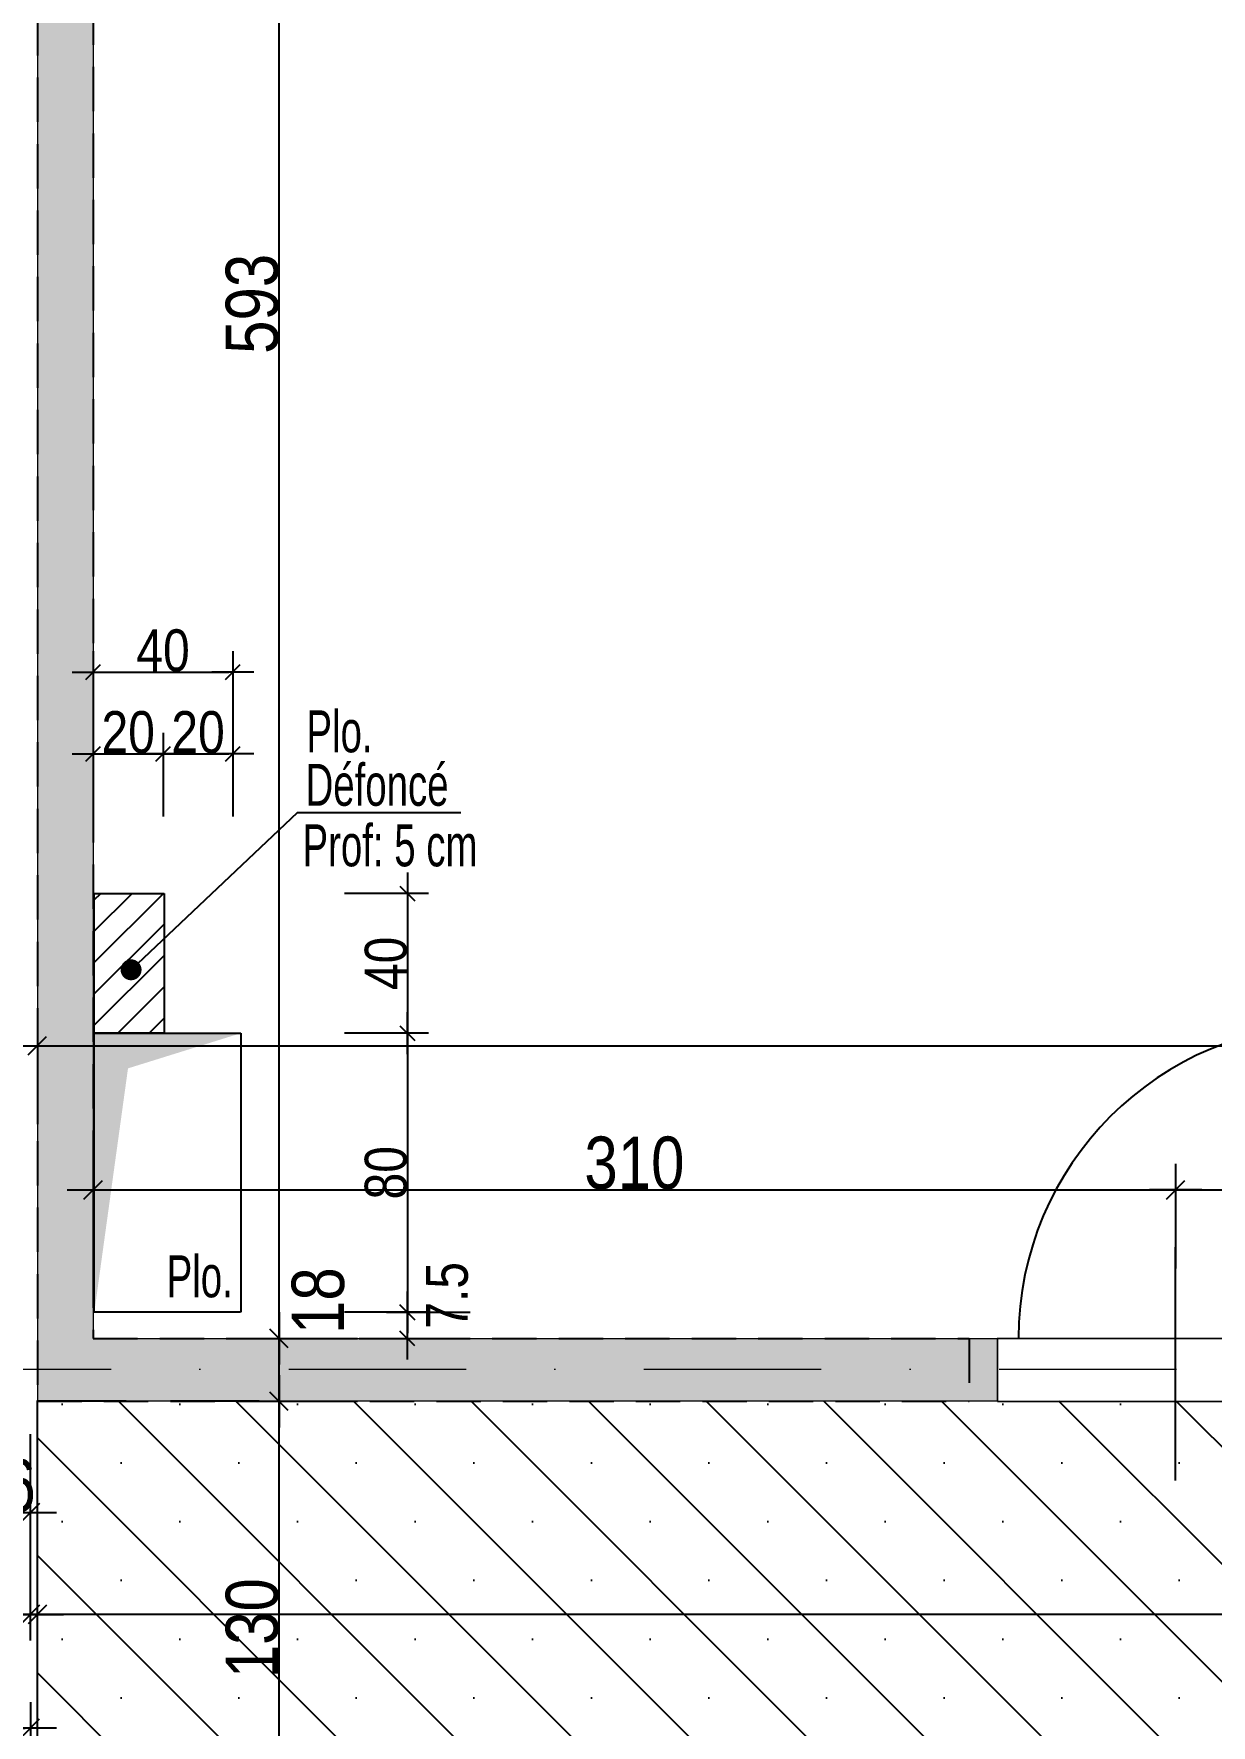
# Model space of a CAD drawing. Header units: millimetres. Extents: x 0 to 26991, y -21919 to -4.
# Drawn here: x 21308.7 to 21646, y -19236.8 to -18752.1 of the extents above; entities that cross this region are included whole.
import ezdxf
from ezdxf.enums import TextEntityAlignment as Align

# ---------------------------------------------------------------- set-up
doc = ezdxf.new("R2010")
doc.units = ezdxf.units.MM
doc.linetypes.add('CACHEX2', pattern=[19.05, 12.7, -6.35])
doc.linetypes.add('TIRETPTX2', pattern=[50.8, 25.4, -12.7, 0, -12.7])
for name, color, linetype in [('01_cote_gen', 4, 'Continuous'), ('01_linteaux', 2, 'Continuous'), ('01_murs_sup', 2, 'CACHEX2'), ('01_poch_murs', 253, 'Continuous'), ('01_resv', 32, 'Continuous'), ('01_texte', 230, 'Continuous'), ('AA_COTES', 2, 'Continuous')]:
    doc.layers.add(name, color=color, linetype=linetype)
doc.layers.add('01_murs_coup', color=5, linetype='Continuous', lineweight=60)
doc.layers.add('01_tram_axes', color=2, linetype='TIRETPTX2', lineweight=9)
doc.styles.add('ARIAL NA', font='ARIALN.TTF')
doc.styles.add('STYLE2', font='ARIALN.TTF')
doc.dimstyles.new('JB50', dxfattribs={"dimscale": 0.1, "dimtxt": 150, "dimasz": 15, "dimexe": 0.1, "dimexo": 0.1, "dimgap": 0.09, "dimtad": 1, "dimdec": 1, "dimdsep": 46, "dimtxsty": 'STYLE2', "dimblk1": 'BOND_G', "dimblk2": 'BOND_D', "dimsah": 1, "dimcen": 1.5, "dimdle": 0.01, "dimse1": 1, "dimse2": 1, "dimclrd": 4, "dimclre": 2, "dimclrt": 6, "dimazin": 2, "dimtfac": 2.333333, "dimtdec": 1, "dimtix": 1, "dimtmove": 2, "dimatfit": 3, "dimldrblk": 'BOND_G', "dimfxl": 1, "dimtolj": 1, "dimtzin": 0, "dimarcsym": 0})
doc.dimstyles.new('JB50res', dxfattribs={"dimscale": 0.1, "dimtxt": 120, "dimasz": 12, "dimexe": 0.1, "dimexo": 0.1, "dimgap": 0.09, "dimtad": 1, "dimdec": 1, "dimdsep": 46, "dimtxsty": 'STYLE2', "dimblk1": 'BOND_G', "dimblk2": 'BOND_D', "dimsah": 1, "dimcen": 1.5, "dimdle": 0.01, "dimse1": 1, "dimse2": 1, "dimclrd": 4, "dimclre": 2, "dimclrt": 6, "dimazin": 2, "dimtfac": 2.333333, "dimtdec": 1, "dimtix": 1, "dimtmove": 2, "dimatfit": 3, "dimldrblk": 'BOND_G', "dimfxl": 1, "dimtolj": 1, "dimtzin": 0, "dimarcsym": 0})

# ---------------------------------------------------------------- blocks, each defined once
blk = doc.blocks.new('BOND_G')
at = {"layer": 'AA_COTES', "color": 0}
for p, q in [((0, -5), (0, 15)), ((5, 0), (-5, 0)), ((1.77, 1.77), (-1.77, -1.77))]:
    blk.add_line(p, q, dxfattribs=at)
blk = doc.blocks.new('BOND_D')
at = {"layer": 'AA_COTES', "color": 0}
for p, q in [((0, 5), (0, -15)), ((5, 0), (-5, 0)), ((-1.77, -1.77), (1.77, 1.77))]:
    blk.add_line(p, q, dxfattribs=at)
blk = doc.blocks.new('*D1631')
at = {"layer": '01_cote_gen', "color": 4, "lineweight": -2, "transparency": 16777216}
for p, q in [((21290.24, -19175.88), (21288.74, -19175.88)), ((21291.74, -19175.88), (21307.74, -19175.88)), ((21309.24, -19175.88), (21310.74, -19175.88))]:
    blk.add_line(p, q, dxfattribs=at)
at = {"layer": 'Defpoints', "color": 0, "transparency": 16777216}
for p in [(21307.74, -19040.47), (21291.74, -19044.06), (21307.74, -19175.88)]:
    blk.add_point(p, dxfattribs=at)
at = {"layer": '01_cote_gen', "color": 4, "lineweight": -2, "transparency": 16777216, "xscale": 1.5, "yscale": 1.5, "zscale": 1.5}
blk.add_blockref('BOND_G', (21291.74, -19175.88), dxfattribs=at)
at = {"layer": '01_cote_gen', "color": 4, "lineweight": -2, "transparency": 16777216, "xscale": 1.5, "yscale": 1.5, "zscale": 1.5, "rotation": 180}
blk.add_blockref('BOND_D', (21307.74, -19175.88), dxfattribs=at)
at = {"layer": '01_cote_gen', "color": 6, "transparency": 16777216, "insert": (21299.74, -19168.21), "char_height": 15, "attachment_point": 5, "style": 'STYLE2'}
blk.add_mtext('\\A1;16', dxfattribs=at)
blk = doc.blocks.new('*D1647')
at = {"layer": '01_cote_gen', "color": 4, "lineweight": -2, "transparency": 16777216}
blk.add_line((21306.24, -19205.07), (20604.24, -19205.07), dxfattribs=at)
at = {"layer": 'Defpoints', "color": 0, "transparency": 16777216}
for p in [(20602.74, -19156.63), (21307.74, -19183.38), (20602.74, -19205.07)]:
    blk.add_point(p, dxfattribs=at)
at = {"layer": '01_cote_gen', "color": 4, "lineweight": -2, "transparency": 16777216, "xscale": 1.5, "yscale": 1.5, "zscale": 1.5, "rotation": 180}
blk.add_blockref('BOND_D', (20602.74, -19205.07), dxfattribs=at)
at = {"layer": '01_cote_gen', "color": 4, "lineweight": -2, "transparency": 16777216, "xscale": 1.5, "yscale": 1.5, "zscale": 1.5}
blk.add_blockref('BOND_G', (21307.74, -19205.07), dxfattribs=at)
at = {"layer": '01_cote_gen', "color": 6, "transparency": 16777216, "insert": (20955.24, -19197.4), "char_height": 15, "attachment_point": 5, "style": 'STYLE2'}
blk.add_mtext('\\A1;705', dxfattribs=at)
blk = doc.blocks.new('*D1677')
at = {"layer": '01_cote_gen', "color": 4, "lineweight": -2, "transparency": 16777216}
blk.add_line((20688.24, -19237.66), (21306.24, -19237.66), dxfattribs=at)
at = {"layer": 'Defpoints', "color": 0, "transparency": 16777216}
for p in [(21307.74, -19237.66), (21307.74, -19255.44), (20686.74, -19288.96)]:
    blk.add_point(p, dxfattribs=at)
at = {"layer": '01_cote_gen', "color": 4, "lineweight": -2, "transparency": 16777216, "xscale": 1.5, "yscale": 1.5, "zscale": 1.5, "rotation": 180}
blk.add_blockref('BOND_G', (20686.74, -19237.66), dxfattribs=at)
at = {"layer": '01_cote_gen', "color": 4, "lineweight": -2, "transparency": 16777216, "xscale": 1.5, "yscale": 1.5, "zscale": 1.5}
blk.add_blockref('BOND_D', (21307.74, -19237.66), dxfattribs=at)
at = {"layer": '01_cote_gen', "color": 6, "transparency": 16777216, "insert": (20997.24, -19229.99), "char_height": 15, "attachment_point": 5, "style": 'STYLE2'}
blk.add_mtext('\\A1;621', dxfattribs=at)
blk = doc.blocks.new('*D3486')
at = {"layer": '01_cote_gen', "color": 4, "lineweight": -2, "ltscale": 0.1, "transparency": 16777216}
blk.add_line((21311.24, -19042.07), (22741.24, -19042.07), dxfattribs=at)
at = {"layer": 'Defpoints', "color": 0, "ltscale": 0.1, "transparency": 16777216}
for p in [(22742.74, -19042.07), (21309.74, -19063.08), (22742.74, -19090.99)]:
    blk.add_point(p, dxfattribs=at)
at = {"layer": '01_cote_gen', "color": 4, "lineweight": -2, "ltscale": 0.1, "transparency": 16777216, "xscale": 1.5, "yscale": 1.5, "zscale": 1.5, "rotation": 180}
blk.add_blockref('BOND_G', (21309.74, -19042.07), dxfattribs=at)
at = {"layer": '01_cote_gen', "color": 4, "lineweight": -2, "ltscale": 0.1, "transparency": 16777216, "xscale": 1.5, "yscale": 1.5, "zscale": 1.5}
blk.add_blockref('BOND_D', (22742.74, -19042.07), dxfattribs=at)
at = {"layer": '01_cote_gen', "color": 6, "ltscale": 0.1, "transparency": 16777216, "insert": (22026.24, -19034.4), "char_height": 15, "attachment_point": 5, "style": 'STYLE2'}
blk.add_mtext('\\A1;1433', dxfattribs=at)
blk = doc.blocks.new('*D3487')
at = {"layer": '01_cote_gen', "color": 4, "lineweight": -2, "ltscale": 0.1, "transparency": 16777216}
blk.add_line((22759.24, -19205.07), (21311.24, -19205.07), dxfattribs=at)
at = {"layer": 'Defpoints', "color": 0, "ltscale": 0.1, "transparency": 16777216}
for p in [(22760.74, -19173.29), (21309.74, -19178.29), (21309.74, -19205.07)]:
    blk.add_point(p, dxfattribs=at)
at = {"layer": '01_cote_gen', "color": 4, "lineweight": -2, "ltscale": 0.1, "transparency": 16777216, "xscale": 1.5, "yscale": 1.5, "zscale": 1.5, "rotation": 180}
blk.add_blockref('BOND_D', (21309.74, -19205.07), dxfattribs=at)
at = {"layer": '01_cote_gen', "color": 4, "lineweight": -2, "ltscale": 0.1, "transparency": 16777216, "xscale": 1.5, "yscale": 1.5, "zscale": 1.5}
blk.add_blockref('BOND_G', (22760.74, -19205.07), dxfattribs=at)
at = {"layer": '01_cote_gen', "color": 6, "ltscale": 0.1, "transparency": 16777216, "insert": (22035.24, -19197.4), "char_height": 15, "attachment_point": 5, "style": 'STYLE2'}
blk.add_mtext('\\A1;1451', dxfattribs=at)
blk = doc.blocks.new('*D3492')
at = {"layer": '01_cote_gen', "color": 4, "lineweight": -2, "ltscale": 0.1, "transparency": 16777216}
blk.add_line((21327.24, -19083.38), (21634.28, -19083.38), dxfattribs=at)
at = {"layer": 'Defpoints', "color": 0, "ltscale": 0.1, "transparency": 16777216}
for p in [(21635.78, -19083.38), (21325.74, -19105.95), (21635.78, -19105.95)]:
    blk.add_point(p, dxfattribs=at)
at = {"layer": '01_cote_gen', "color": 4, "lineweight": -2, "ltscale": 0.1, "transparency": 16777216, "xscale": 1.5, "yscale": 1.5, "zscale": 1.5, "rotation": 180}
blk.add_blockref('BOND_G', (21325.74, -19083.38), dxfattribs=at)
at = {"layer": '01_cote_gen', "color": 4, "lineweight": -2, "ltscale": 0.1, "transparency": 16777216, "xscale": 1.5, "yscale": 1.5, "zscale": 1.5}
blk.add_blockref('BOND_D', (21635.78, -19083.38), dxfattribs=at)
at = {"layer": '01_cote_gen', "color": 6, "ltscale": 0.1, "transparency": 16777216, "insert": (21480.76, -19075.72), "char_height": 15, "attachment_point": 5, "style": 'STYLE2'}
blk.add_mtext('\\A1;310', dxfattribs=at)
blk = doc.blocks.new('*D3493')
at = {"layer": '01_cote_gen', "color": 4, "lineweight": -2, "ltscale": 0.1, "transparency": 16777216}
blk.add_line((21637.28, -19083.38), (22042.24, -19083.38), dxfattribs=at)
at = {"layer": 'Defpoints', "color": 0, "ltscale": 0.1, "transparency": 16777216}
for p in [(22043.74, -19083.38), (21635.78, -19090.88), (22043.74, -19090.88)]:
    blk.add_point(p, dxfattribs=at)
at = {"layer": '01_cote_gen', "color": 4, "lineweight": -2, "ltscale": 0.1, "transparency": 16777216, "xscale": 1.5, "yscale": 1.5, "zscale": 1.5, "rotation": 180}
blk.add_blockref('BOND_G', (21635.78, -19083.38), dxfattribs=at)
at = {"layer": '01_cote_gen', "color": 4, "lineweight": -2, "ltscale": 0.1, "transparency": 16777216, "xscale": 1.5, "yscale": 1.5, "zscale": 1.5}
blk.add_blockref('BOND_D', (22043.74, -19083.38), dxfattribs=at)
at = {"layer": '01_cote_gen', "color": 6, "ltscale": 0.1, "transparency": 16777216, "insert": (21839.76, -19075.72), "char_height": 15, "attachment_point": 5, "style": 'STYLE2'}
blk.add_mtext('\\A1;408', dxfattribs=at)
blk = doc.blocks.new('*D3527')
at = {"layer": '01_cote_gen', "color": 4, "lineweight": -2, "ltscale": 0.1, "transparency": 16777216}
blk.add_line((21378.97, -19272.5), (21378.97, -19145.48), dxfattribs=at)
at = {"layer": 'Defpoints', "color": 0, "ltscale": 0.1, "transparency": 16777216}
for p in [(21378.97, -19143.98), (21443.19, -19143.98), (21453.06, -19274)]:
    blk.add_point(p, dxfattribs=at)
at = {"layer": '01_cote_gen', "color": 4, "lineweight": -2, "ltscale": 0.1, "transparency": 16777216, "xscale": 1.5, "yscale": 1.5, "zscale": 1.5}
for name, p, rotation in [('BOND_D', (21378.97, -19143.98), 90), ('BOND_G', (21378.97, -19274), 270)]:
    blk.add_blockref(name, p, dxfattribs=dict(at, rotation=rotation))
at = {"layer": '01_cote_gen', "color": 6, "ltscale": 0.1, "transparency": 16777216, "insert": (21371.3, -19208.99), "char_height": 15, "attachment_point": 5, "rotation": 90, "style": 'STYLE2'}
blk.add_mtext('\\A1;130', dxfattribs=at)
blk = doc.blocks.new('*D3528')
at = {"layer": '01_cote_gen', "color": 4, "lineweight": -2, "ltscale": 0.1, "transparency": 16777216}
blk.add_line((21378.97, -19142.48), (21378.97, -19127.47), dxfattribs=at)
at = {"layer": 'Defpoints', "color": 0, "ltscale": 0.1, "transparency": 16777216}
for p in [(21378.97, -19125.97), (21455.26, -19125.97), (21443.19, -19143.98)]:
    blk.add_point(p, dxfattribs=at)
at = {"layer": '01_cote_gen', "color": 4, "lineweight": -2, "ltscale": 0.1, "transparency": 16777216, "xscale": 1.5, "yscale": 1.5, "zscale": 1.5}
for name, p, rotation in [('BOND_D', (21378.97, -19125.97), 90), ('BOND_G', (21378.97, -19143.98), 270)]:
    blk.add_blockref(name, p, dxfattribs=dict(at, rotation=rotation))
at = {"layer": '01_cote_gen', "color": 6, "ltscale": 0.1, "transparency": 16777216, "insert": (21390.2, -19115.13), "char_height": 15, "attachment_point": 5, "rotation": 90, "style": 'STYLE2'}
blk.add_mtext('\\A1;18', dxfattribs=at)
blk = doc.blocks.new('*D3529')
at = {"layer": '01_cote_gen', "color": 4, "lineweight": -2, "ltscale": 0.1, "transparency": 16777216}
blk.add_line((21378.97, -19124.47), (21378.97, -18534.48), dxfattribs=at)
at = {"layer": 'Defpoints', "color": 0, "ltscale": 0.1, "transparency": 16777216}
for p in [(21378.97, -18532.98), (21430.74, -18532.98), (21455.26, -19125.97)]:
    blk.add_point(p, dxfattribs=at)
at = {"layer": '01_cote_gen', "color": 4, "lineweight": -2, "ltscale": 0.1, "transparency": 16777216, "xscale": 1.5, "yscale": 1.5, "zscale": 1.5}
for name, p, rotation in [('BOND_D', (21378.97, -18532.98), 90), ('BOND_G', (21378.97, -19125.97), 270)]:
    blk.add_blockref(name, p, dxfattribs=dict(at, rotation=rotation))
at = {"layer": '01_cote_gen', "color": 6, "ltscale": 0.1, "transparency": 16777216, "insert": (21371.3, -18829.48), "char_height": 15, "attachment_point": 5, "rotation": 90, "style": 'STYLE2'}
blk.add_mtext('\\A1;593', dxfattribs=at)
blk = doc.blocks.new('*D3653')
at = {"layer": '01_resv', "color": 4, "lineweight": -2, "ltscale": 0.1, "transparency": 16777216}
blk.add_line((21415.74, -18999.68), (21415.74, -19037.28), dxfattribs=at)
at = {"layer": 'Defpoints', "color": 0, "ltscale": 0.1, "transparency": 16777216}
for p in [(21346.06, -18998.48), (21368.06, -19038.48), (21415.74, -19038.48)]:
    blk.add_point(p, dxfattribs=at)
at = {"layer": '01_resv', "color": 4, "lineweight": -2, "ltscale": 0.1, "transparency": 16777216, "xscale": 1.2, "yscale": 1.2, "zscale": 1.2}
for name, p, rotation in [('BOND_G', (21415.74, -18998.48), 90), ('BOND_D', (21415.74, -19038.48), 270)]:
    blk.add_blockref(name, p, dxfattribs=dict(at, rotation=rotation))
at = {"layer": '01_resv', "color": 6, "ltscale": 0.1, "transparency": 16777216, "insert": (21409.61, -19018.48), "char_height": 12, "attachment_point": 5, "rotation": 90, "style": 'STYLE2'}
blk.add_mtext('\\A1;40', dxfattribs=at)
blk = doc.blocks.new('*D3654')
at = {"layer": '01_resv', "color": 4, "lineweight": -2, "ltscale": 0.1, "transparency": 16777216}
blk.add_line((21415.74, -19039.68), (21415.74, -19117.28), dxfattribs=at)
at = {"layer": 'Defpoints', "color": 0, "ltscale": 0.1, "transparency": 16777216}
for p in [(21409.74, -19038.48), (21368.06, -19118.48), (21415.74, -19118.48)]:
    blk.add_point(p, dxfattribs=at)
at = {"layer": '01_resv', "color": 4, "lineweight": -2, "ltscale": 0.1, "transparency": 16777216, "xscale": 1.2, "yscale": 1.2, "zscale": 1.2}
for name, p, rotation in [('BOND_G', (21415.74, -19038.48), 90), ('BOND_D', (21415.74, -19118.48), 270)]:
    blk.add_blockref(name, p, dxfattribs=dict(at, rotation=rotation))
at = {"layer": '01_resv', "color": 6, "ltscale": 0.1, "transparency": 16777216, "insert": (21409.61, -19078.48), "char_height": 12, "attachment_point": 5, "rotation": 90, "style": 'STYLE2'}
blk.add_mtext('\\A1;80', dxfattribs=at)
blk = doc.blocks.new('*D3655')
at = {"layer": '01_resv', "color": 4, "lineweight": -2, "ltscale": 0.1, "transparency": 16777216}
blk.add_line((21415.74, -19124.78), (21415.74, -19119.68), dxfattribs=at)
at = {"layer": 'Defpoints', "color": 0, "ltscale": 0.1, "transparency": 16777216}
for p in [(21363.96, -19118.48), (21415.74, -19118.48), (21363.96, -19125.98)]:
    blk.add_point(p, dxfattribs=at)
at = {"layer": '01_resv', "color": 4, "lineweight": -2, "ltscale": 0.1, "transparency": 16777216, "xscale": 1.2, "yscale": 1.2, "zscale": 1.2}
for name, p, rotation in [('BOND_D', (21415.74, -19118.48), 90), ('BOND_G', (21415.74, -19125.98), 270)]:
    blk.add_blockref(name, p, dxfattribs=dict(at, rotation=rotation))
at = {"layer": '01_resv', "color": 6, "ltscale": 0.1, "transparency": 16777216, "insert": (21427.12, -19113.62), "char_height": 12, "attachment_point": 5, "rotation": 90, "style": 'STYLE2'}
blk.add_mtext('\\A1;7.5', dxfattribs=at)
blk = doc.blocks.new('*D3656')
at = {"layer": '01_cote_gen', "color": 4, "lineweight": -2, "transparency": 16777216}
blk.add_line((21326.94, -18935), (21364.56, -18935), dxfattribs=at)
at = {"layer": 'Defpoints', "color": 0, "transparency": 16777216}
for p in [(21365.76, -18935), (21325.74, -19024.38), (21365.76, -19038.75)]:
    blk.add_point(p, dxfattribs=at)
at = {"layer": '01_cote_gen', "color": 4, "lineweight": -2, "transparency": 16777216, "xscale": 1.2, "yscale": 1.2, "zscale": 1.2, "rotation": 180}
blk.add_blockref('BOND_G', (21325.74, -18935), dxfattribs=at)
at = {"layer": '01_cote_gen', "color": 4, "lineweight": -2, "transparency": 16777216, "xscale": 1.2, "yscale": 1.2, "zscale": 1.2}
blk.add_blockref('BOND_D', (21365.76, -18935), dxfattribs=at)
at = {"layer": '01_cote_gen', "color": 6, "transparency": 16777216, "insert": (21345.75, -18928.86), "char_height": 12, "attachment_point": 5, "style": 'STYLE2'}
blk.add_mtext('\\A1;40', dxfattribs=at)
blk = doc.blocks.new('*D3657')
at = {"layer": '01_cote_gen', "color": 4, "lineweight": -2, "transparency": 16777216}
blk.add_line((21326.94, -18958.41), (21344.59, -18958.41), dxfattribs=at)
at = {"layer": 'Defpoints', "color": 0, "transparency": 16777216}
for p in [(21345.79, -18958.41), (21345.79, -18997.55), (21325.74, -19067.12)]:
    blk.add_point(p, dxfattribs=at)
at = {"layer": '01_cote_gen', "color": 4, "lineweight": -2, "transparency": 16777216, "xscale": 1.2, "yscale": 1.2, "zscale": 1.2, "rotation": 180}
blk.add_blockref('BOND_G', (21325.74, -18958.41), dxfattribs=at)
at = {"layer": '01_cote_gen', "color": 4, "lineweight": -2, "transparency": 16777216, "xscale": 1.2, "yscale": 1.2, "zscale": 1.2}
blk.add_blockref('BOND_D', (21345.79, -18958.41), dxfattribs=at)
at = {"layer": '01_cote_gen', "color": 6, "transparency": 16777216, "insert": (21335.76, -18952.28), "char_height": 12, "attachment_point": 5, "style": 'STYLE2'}
blk.add_mtext('\\A1;20', dxfattribs=at)
blk = doc.blocks.new('*D3658')
at = {"layer": '01_cote_gen', "color": 4, "lineweight": -2, "transparency": 16777216}
blk.add_line((21346.99, -18958.41), (21364.56, -18958.41), dxfattribs=at)
at = {"layer": 'Defpoints', "color": 0, "transparency": 16777216}
for p in [(21365.76, -18958.41), (21345.79, -18964.41), (21365.76, -18964.41)]:
    blk.add_point(p, dxfattribs=at)
at = {"layer": '01_cote_gen', "color": 4, "lineweight": -2, "transparency": 16777216, "xscale": 1.2, "yscale": 1.2, "zscale": 1.2, "rotation": 180}
blk.add_blockref('BOND_G', (21345.79, -18958.41), dxfattribs=at)
at = {"layer": '01_cote_gen', "color": 4, "lineweight": -2, "transparency": 16777216, "xscale": 1.2, "yscale": 1.2, "zscale": 1.2}
blk.add_blockref('BOND_D', (21365.76, -18958.41), dxfattribs=at)
at = {"layer": '01_cote_gen', "color": 6, "transparency": 16777216, "insert": (21355.78, -18952.28), "char_height": 12, "attachment_point": 5, "style": 'STYLE2'}
blk.add_mtext('\\A1;20', dxfattribs=at)

msp = doc.modelspace()

# ---------------------------------------------------------------- hatches: boundary and pattern name
at = {"layer": '01_murs_sup'}
h = msp.add_hatch(dxfattribs=at)
h.set_pattern_fill('DASH', color=256, scale=2.5, angle=135)
h.set_pattern_definition([(135, (-7447.66, 5279.43), (-11.2253202, 9e-16), [7.9375, -7.9375])])
h.paths.add_polyline_path([(21535.74, -18516.98), (21309.74, -18516.98), (21309.74, -19143.98), (21576.74, -19143.98), (21576.74, -19125.98), (21325.74, -19125.98), (21325.74, -18532.98), (21535.74, -18532.98)])
h.paths.add_polyline_path([(21793.74, -18516.98), (21635.74, -18516.98), (21635.74, -18532.98), (21793.74, -18532.98)])
h.paths.add_polyline_path([(22111.74, -18516.98), (22061.74, -18516.98), (22061.74, -18316.98), (22043.74, -18316.98), (22043.74, -18516.98), (21993.74, -18516.98), (21993.74, -18532.98), (22043.74, -18532.98), (22043.74, -19125.98), (21678.74, -19125.98), (21678.74, -19143.98), (22069.74, -19143.98), (22069.74, -19125.98), (22061.74, -19125.98), (22061.74, -18532.98), (22111.74, -18532.98)])
at = {"layer": '01_poch_murs', "ltscale": 0.1}
h = msp.add_hatch(color=256, dxfattribs=at)
h.dxf.hatch_style = 1
h.paths.add_polyline_path([(21325.74, -18532.96), (21328.74, -18532.96), (21328.74, -18524.96), (21309.74, -18524.96), (21309.74, -19134.79), (21584.78, -19134.78), (21584.78, -19125.96), (21325.74, -19125.98)])
h.paths.add_polyline_path([(21328.74, -18516.96), (21309.74, -18516.96), (21309.74, -18524.96), (21328.74, -18524.96)])
h.paths.add_polyline_path([(21482.15, -18516.96), (21328.74, -18516.96), (21328.74, -18524.96), (21482.15, -18524.96)])
h.paths.add_polyline_path([(21482.15, -18524.96), (21328.74, -18524.96), (21328.74, -18532.96), (21482.15, -18532.96)])
h.paths.add_polyline_path([(21535.74, -18524.96), (21482.15, -18524.96), (21482.15, -18532.96), (21535.74, -18532.96)])
h.paths.add_polyline_path([(21535.74, -18516.96), (21482.15, -18516.96), (21482.15, -18524.96), (21535.74, -18524.96)])
h.paths.add_polyline_path([(21689.33, -18516.96), (21635.74, -18516.96), (21635.74, -18532.96), (21689.33, -18532.96)])
h.paths.add_polyline_path([(21793.74, -18516.96), (21689.33, -18516.96), (21689.33, -18532.96), (21793.74, -18532.96)])
h.paths.add_polyline_path([(22043.74, -18516.96), (22003.15, -18516.96), (22003.15, -18532.96), (22043.74, -18532.96)])
h.paths.add_polyline_path([(22003.15, -18516.96), (21993.74, -18516.96), (21993.74, -18532.96), (22003.15, -18532.96)])
h.paths.add_polyline_path([(22111.74, -18516.96), (22061.74, -18516.96), (22061.74, -18532.96), (22111.74, -18532.96)])
h.paths.add_polyline_path([(22226.33, -18516.96), (22211.74, -18516.96), (22211.74, -18532.96), (22226.33, -18532.96)])
h.paths.add_polyline_path([(22379.74, -18516.96), (22226.33, -18516.96), (22226.33, -18532.96), (22379.74, -18532.96)])
h.paths.add_polyline_path([(22386.74, -18516.96), (22379.74, -18516.96), (22379.74, -18532.96), (22386.74, -18532.96)])
h.paths.add_polyline_path([(22433.7, -18516.96), (22386.74, -18516.96), (22386.74, -18532.96), (22433.7, -18532.96)])
h.paths.add_polyline_path([(22763.34, -18516.96), (22733.74, -18516.96), (22733.74, -18532.96), (22763.34, -18532.96)])
h.paths.add_polyline_path([(22916.75, -18516.96), (22763.34, -18516.96), (22763.34, -18532.96), (22916.75, -18532.96)])
h.paths.add_polyline_path([(22923.75, -18516.96), (22916.75, -18516.96), (22916.75, -18532.96), (22923.75, -18532.96)])
h.paths.add_polyline_path([(22937.11, -18516.96), (22923.75, -18516.96), (22923.75, -18532.96), (22927.74, -18532.96), (22927.74, -18640.86), (22937.11, -18640.86)])
h.paths.add_polyline_path([(23077.16, -18516.96), (22937.11, -18516.96), (22937.11, -18640.86), (22945.74, -18640.86), (22945.74, -18532.96), (23077.16, -18532.96)])
h.paths.add_polyline_path([(23179.74, -18516.96), (23077.16, -18516.96), (23077.16, -18532.96), (23179.74, -18532.96)])
h.paths.add_polyline_path([(23285.33, -18516.96), (23279.74, -18516.96), (23279.74, -18532.96), (23285.33, -18532.96)])
h.paths.add_polyline_path([(23438.74, -18516.96), (23285.33, -18516.96), (23285.33, -18532.96), (23438.74, -18532.96)])
h.paths.add_polyline_path([(23447.11, -18516.96), (23438.74, -18516.96), (23438.74, -18532.96), (23441.74, -18532.96), (23441.74, -18683.96), (23447.11, -18683.96)])
h.paths.add_polyline_path([(23457.74, -18516.96), (23447.11, -18516.96), (23447.11, -18683.96), (23457.74, -18683.96)])
h.paths.add_polyline_path([(22937.11, -18640.86), (22927.74, -18640.86), (22927.74, -19090.99), (22742.74, -19090.99), (22742.74, -19125.99), (22508.93, -19126.03), (22508.93, -19144.03), (22760.74, -19143.99), (22760.74, -19128.99), (22760.66, -19128.99), (22760.7, -19108.99), (22780.76, -19108.99), (22866.73, -19108.99), (22866.73, -19108.94), (22906.71, -19108.94), (22927.74, -19108.99), (22927.74, -19170.84), (22937.11, -19170.84)])
h.paths.add_polyline_path([(22945.74, -18640.86), (22937.11, -18640.86), (22937.11, -19170.84), (22945.74, -19170.84)])
h = msp.add_hatch(dxfattribs=at)
h.set_pattern_fill('SACNCR', color=256, scale=10, angle=90)
h.paths.add_polyline_path([(21913.15, -19144.04), (21686.78, -19144.05), (21584.78, -19143.96), (21576.64, -19143.96), (21576.64, -19143.98), (21309.74, -19143.98), (21309.74, -19273.98), (21576.74, -19273.98), (21678.74, -19273.99), (21678.74, -19273.98), (21913.15, -19273.98)], flags=0)
h.paths.add_polyline_path([(22927.74, -19170.84), (22927.74, -19108.99), (22906.71, -19108.99), (22906.71, -19128.97), (22866.73, -19128.97), (22866.73, -19108.99), (22780.76, -19108.99), (22780.76, -19128.99), (22760.74, -19128.99), (22760.74, -19143.99), (22508.93, -19144.03), (22171.74, -19143.98), (21686.78, -19144.05), (21584.78, -19143.96), (21576.64, -19143.96), (21576.64, -19143.98), (21309.74, -19143.98), (21309.74, -19273.98), (21373.66, -19273.98), (21576.74, -19273.98), (21678.74, -19273.99), (21678.74, -19273.98), (22577.94, -19273.98), (22590.96, -19274), (22679.94, -19274), (22679.94, -19273.98), (22927.74, -19273.98), (22927.74, -19272.84)])
h.paths.add_polyline_path([(22346.08, -19236.27, -1), (22284.12, -19236.27, -1)], flags=16)
h.paths.add_polyline_path([(21913.15, -19144.04), (21686.78, -19144.05), (21584.78, -19143.96), (21576.64, -19143.96), (21576.64, -19143.98), (21309.74, -19143.98), (21309.74, -19273.98), (21373.66, -19273.98), (21576.74, -19273.98), (21678.74, -19273.99), (21678.74, -19273.98), (21913.15, -19273.98)], flags=16)
h.paths.add_polyline_path([(22294.58, -19260.64), (22328.94, -19260.64), (22328.94, -19208.14), (22294.58, -19208.14)], flags=24)
h.paths.add_polyline_path([(22760.27, -19147.19), (22785.31, -19147.19), (22785.31, -19128.89), (22760.27, -19128.89)], flags=24)
h.paths.add_polyline_path([(22930.54, -19265.11), (22930.54, -19240.58), (22893.04, -19240.58), (22893.04, -19265.11)], flags=9)
h.paths.add_polyline_path([(21941.9, -19276.55), (21966.43, -19276.55), (21966.43, -19239.05), (21941.9, -19239.05)], flags=9)
h.paths.add_polyline_path([(22646.69, -19276.55), (22671.21, -19276.55), (22671.21, -19239.05), (22646.69, -19239.05)], flags=9)
h = msp.add_hatch(color=256, dxfattribs=at)
h.dxf.hatch_style = 1
h.paths.add_polyline_path([(21584.78, -19134.78), (21309.74, -19134.79), (21309.74, -19143.98), (21584.78, -19143.96)])
h = msp.add_hatch(dxfattribs=at)
h.set_pattern_fill('SACNCR', color=256, scale=10, angle=90)
h.paths.add_polyline_path([(21913.15, -19144.04), (21686.78, -19144.05), (21584.78, -19143.96), (21576.64, -19143.96), (21576.64, -19143.98), (21309.74, -19143.98), (21309.74, -19273.98), (21576.74, -19273.98), (21678.74, -19273.99), (21678.74, -19273.98), (21913.15, -19273.98)])
at = {"layer": '01_resv'}
h = msp.add_hatch(dxfattribs=at)
h.set_pattern_fill('ANSI31', color=256, scale=2)
h.set_pattern_definition([(45, (-8246.226, 603.282), (-4.4901281, 4.4901281), [])])
h.paths.add_polyline_path([(21346.06, -18998.48), (21326.06, -18998.48), (21326.06, -19038.48), (21346.06, -19038.48)])

# ---------------------------------------------------------------- linework, layer by layer
at = {"layer": '01_linteaux', "ltscale": 0.1}
for p, q in [((21635.78, -19166.68), (21635.78, -19099.81)), ((21584.78, -19125.88), (21686.58, -19125.97)), ((21584.78, -19143.96), (21686.78, -19144.05))]:
    msp.add_line(p, q, dxfattribs=at)
at = {"layer": '01_linteaux'}
msp.add_line((21309.74, -19274), (21309.74, -19143.79), dxfattribs=at)
at = {"layer": '01_linteaux', "ltscale": 0.1}
msp.add_arc((21680.78, -19125.96), 90, 90, 179.9495, dxfattribs=at)
at = {"layer": '01_murs_coup', "linetype": 'Continuous', "lineweight": 18}
for p, q in [((21309.74, -18516.98), (21309.74, -19143.89)), ((21325.74, -18532.98), (21325.74, -19125.89)), ((21325.74, -19125.98), (21584.78, -19125.96)), ((21584.78, -19125.96), (21584.78, -19143.96)), ((21584.78, -19143.96), (21584.78, -19125.96)), ((21584.78, -19143.96), (21309.74, -19143.98))]:
    msp.add_line(p, q, dxfattribs=at)
at = {"layer": '01_murs_sup'}
for p, q in [((21309.74, -18516.98), (21309.74, -19143.98)), ((21325.74, -18532.98), (21325.74, -19125.98)), ((21325.74, -19125.98), (21576.64, -19125.98)), ((21576.64, -19125.98), (21576.64, -19143.98)), ((21309.74, -19143.98), (21576.64, -19143.98))]:
    msp.add_line(p, q, dxfattribs=at)
at = {"layer": '01_murs_sup', "ltscale": 2}
msp.add_line((21309.74, -19143.89), (21373.66, -19143.89), dxfattribs=at)
at = {"layer": '01_resv'}
for p, q in [((21326.06, -19038.48), (21326.06, -18998.48)), ((21326.06, -18998.48), (21346.06, -18998.48)), ((21346.06, -18998.48), (21346.06, -19038.48)), ((21326.06, -19118.48), (21326.06, -19038.48)), ((21326.06, -19038.48), (21368.06, -19038.48)), ((21346.06, -19038.48), (21326.06, -19038.48)), ((21368.06, -19038.48), (21368.06, -19118.48)), ((21367.89, -19118.48), (21326.06, -19118.48))]:
    msp.add_line(p, q, dxfattribs=at)
at = {"layer": '01_resv', "ltscale": 0.1}
for points in [[(21326.06, -19118.48), (21326.06, -19038.48), (21335.71, -19048.57)], [(21326.06, -19038.48), (21368.06, -19038.48), (21335.71, -19048.57)]]:
    msp.add_solid(points, dxfattribs=at)
at = {"layer": '01_texte'}
for p, q in [((21384.16, -18975.36), (21336.59, -19020.32)), ((21431.09, -18975.36), (21384.16, -18975.36))]:
    msp.add_line(p, q, dxfattribs=at)
at = {"layer": '01_texte', "const_width": 3}
msp.add_lwpolyline([(21335.09, -19020.32, 1), (21338.09, -19020.32, 1)], format="xyb", close=True, dxfattribs=at)
at = {"layer": '01_tram_axes', "color": 253, "ltscale": 2}
msp.add_line((14466.2, -19134.96), (21640.06, -19134.78), dxfattribs=at)

# ---------------------------------------------------------------- texts
at = {"layer": '01_texte', "style": 'ARIAL NA', "width": 0.8}
for s, p in [('Plo.', (21396.29, -18961.59)), ('Prof: 5 cm', (21410.75, -18994.26)), ('Plo.', (21356.25, -19117.77))]:
    msp.add_text(s, height=12, dxfattribs=at).set_placement(p, align=Align.BOTTOM_CENTER)
msp.add_text('Défoncé', height=12, dxfattribs=at).set_placement((21386.57, -18976.91), align=Align.BOTTOM_LEFT)

# ---------------------------------------------------------------- dimensions: what is measured, and where the dimension line sits
at = {"layer": '01_cote_gen', "ltscale": 0.1}
for base, p1, p2, picture, middle in [((21378.97, -18532.98), (21455.26, -19125.97), (21430.74, -18532.98), '*D3529', (21371.3, -18829.48)), ((21378.97, -19143.98), (21453.06, -19274), (21443.19, -19143.98), '*D3527', (21371.3, -19208.99))]:
    dim = msp.add_linear_dim(base=base, p1=p1, p2=p2, angle=90, dimstyle='JB50', dxfattribs=at)
    dim.commit()
    dim.dimension.update_dxf_attribs({"geometry": picture, "text_midpoint": middle})
at = {"layer": '01_cote_gen'}
for base, p1, p2, dimstyle, picture, middle in [((21365.76, -18935), (21325.74, -19024.38), (21365.76, -19038.75), 'JB50res', '*D3656', (21345.75, -18928.86)), ((21345.7879, -18958.4122), (21325.7397, -19067.1228), (21345.7879, -18997.5457), 'JB50res', '*D3657', (21335.7638, -18952.2763)), ((21365.76, -18958.41), (21345.79, -18964.41), (21365.76, -18964.41), 'JB50res', '*D3658', (21355.78, -18952.28)), ((21307.74, -19175.88), (21291.74, -19044.06), (21307.74, -19040.47), 'JB50', '*D1631', (21299.74, -19168.21)), ((20602.74, -19205.07), (21307.74, -19183.38), (20602.74, -19156.63), 'JB50', '*D1647', (20955.24, -19197.4)), ((21307.74, -19237.66), (20686.74, -19288.96), (21307.74, -19255.44), 'JB50', '*D1677', (20997.24, -19229.99))]:
    dim = msp.add_linear_dim(base=base, p1=p1, p2=p2, dimstyle=dimstyle, dxfattribs=at)
    dim.commit()
    dim.dimension.update_dxf_attribs({"geometry": picture, "text_midpoint": middle})
at = {"layer": '01_cote_gen', "ltscale": 0.1}
for base, p1, p2, picture, middle in [((22742.74, -19042.07), (21309.74, -19063.08), (22742.74, -19090.99), '*D3486', (22026.24, -19034.4)), ((21635.78, -19083.38), (21325.74, -19105.95), (21635.78, -19105.95), '*D3492', (21480.76, -19075.72)), ((22043.74, -19083.38), (21635.78, -19090.88), (22043.74, -19090.88), '*D3493', (21839.76, -19075.72)), ((21309.74, -19205.07), (22760.74, -19173.29), (21309.74, -19178.29), '*D3487', (22035.24, -19197.4))]:
    dim = msp.add_linear_dim(base=base, p1=p1, p2=p2, dimstyle='JB50', dxfattribs=at)
    dim.commit()
    dim.dimension.update_dxf_attribs({"geometry": picture, "text_midpoint": middle})
dim = msp.add_linear_dim(base=(21378.97, -19125.97), p1=(21443.19, -19143.98), p2=(21455.26, -19125.97), angle=90, dimstyle='JB50', dxfattribs=at)
dim.commit()
dim.dimension.update_dxf_attribs({"geometry": '*D3528', "text_midpoint": (21390.2, -19115.13), "dimtype": 160})
at = {"layer": '01_resv', "ltscale": 0.1}
for base, p1, p2, picture, middle in [((21415.74, -19038.48), (21346.06, -18998.48), (21368.06, -19038.48), '*D3653', (21409.61, -19018.48)), ((21415.74, -19118.48), (21409.74, -19038.48), (21368.06, -19118.48), '*D3654', (21409.61, -19078.48))]:
    dim = msp.add_linear_dim(base=base, p1=p1, p2=p2, angle=90, dimstyle='JB50res', dxfattribs=at)
    dim.commit()
    dim.dimension.update_dxf_attribs({"geometry": picture, "text_midpoint": middle})
dim = msp.add_linear_dim(base=(21415.74, -19118.48), p1=(21363.96, -19125.98), p2=(21363.96, -19118.48), angle=90, dimstyle='JB50res', dxfattribs=at)
dim.commit()
dim.dimension.update_dxf_attribs({"geometry": '*D3655', "text_midpoint": (21427.12, -19113.62), "dimtype": 160})

doc.saveas('drawing.dxf')
